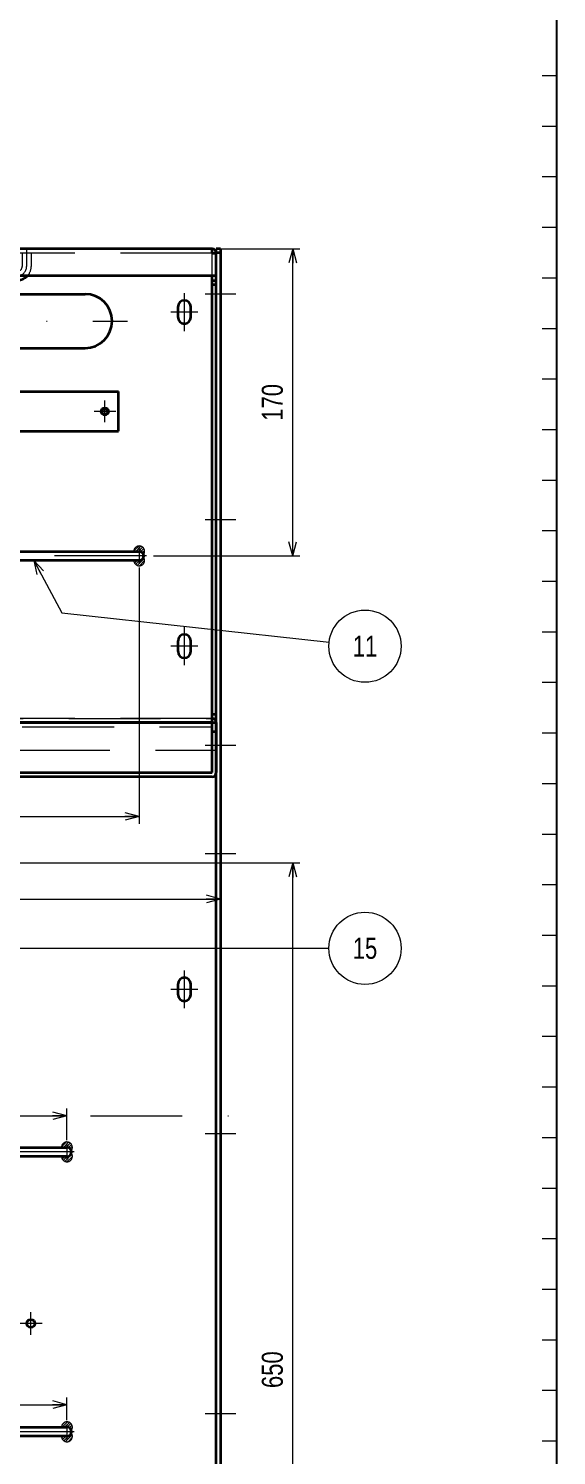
# Model space of a CAD drawing. Header units: millimetres. Extents: x 10 to 832, y 7 to 590.
# Drawn here: x 758.4 to 831.5, y 243 to 440.5 of the extents above; entities that cross this region are included whole.
import ezdxf
from ezdxf.enums import TextEntityAlignment as Align

# ---------------------------------------------------------------- set-up
doc = ezdxf.new("R2010")
doc.units = ezdxf.units.MM
for name, pattern in [('DASHDOT', [25.3, 12.7, -6.3, 0, -6.3]), ('DASHED', [19, 12.7, -6.3]), ('DIVIDE', [31.6, 12.7, -6.3, 0, -6.3, 0, -6.3])]:
    doc.linetypes.add(name, pattern=pattern)
for name, color, linetype in [('GR1_02', 7, 'Continuous'), ('GR1_04', 7, 'Continuous'), ('GR1_05', 7, 'Continuous'), ('GR1_06', 7, 'Continuous'), ('GR1_11', 7, 'Continuous'), ('GR1_15', 7, 'Continuous'), ('GR1_16', 7, 'Continuous'), ('図面枠B6M', 7, 'Continuous')]:
    doc.layers.add(name, color=color, linetype=linetype)
doc.styles.add('HG丸ｺﾞｼｯｸM-PRO', font='')
doc.styles.get('HG丸ｺﾞｼｯｸM-PRO').set_extended_font_data('HG丸ｺﾞｼｯｸM-PRO')
pattern_1 = [(45, (0, 0), (-0.176776695, 0.176776695), [])]

# ---------------------------------------------------------------- blocks, each defined once
blk = doc.blocks.new('BLKF023')
at = {"layer": '図面枠B6M', "color": 2, "linetype": 'Continuous', "lineweight": 25}
blk.add_line((831.5, 584), (831.5, 15), dxfattribs=at)
at = {"layer": '図面枠B6M', "color": 4, "linetype": 'Continuous', "lineweight": 13}
for p, q in [((829.5, 434), (831.5, 434)), ((829.5, 427), (831.5, 427)), ((829.5, 420), (831.5, 420)), ((829.5, 413), (831.5, 413)), ((829.5, 406), (831.5, 406)), ((829.5, 399), (831.5, 399)), ((829.5, 392), (831.5, 392)), ((829.5, 385), (831.5, 385)), ((829.5, 378), (831.5, 378)), ((829.5, 371), (831.5, 371)), ((829.5, 364), (831.5, 364)), ((829.5, 357), (831.5, 357)), ((829.5, 350), (831.5, 350)), ((829.5, 343), (831.5, 343)), ((829.5, 336), (831.5, 336)), ((829.5, 329), (831.5, 329)), ((829.5, 322), (831.5, 322)), ((829.5, 315), (831.5, 315)), ((829.5, 308), (831.5, 308)), ((829.5, 301), (831.5, 301)), ((829.5, 294), (831.5, 294)), ((829.5, 287), (831.5, 287)), ((829.5, 280), (831.5, 280)), ((829.5, 273), (831.5, 273)), ((829.5, 266), (831.5, 266)), ((829.5, 259), (831.5, 259)), ((829.5, 252), (831.5, 252)), ((829.5, 245), (831.5, 245))]:
    blk.add_line(p, q, dxfattribs=at)
blk = doc.blocks.new('BLKF147')
at = {"layer": 'GR1_05', "color": 3, "linetype": 'Continuous', "lineweight": 35}
for p, q in [((700, 337.5), (700, 349.25)), ((700, 349.25), (700.575, 349.25)), ((700.575, 337.5), (700.575, 349.25)), ((783.85, 337.5), (783.85, 344.425)), ((784.425, 344.425), (784.425, 337.5)), ((700.575, 337.5), (783.85, 337.5)), ((783.85, 336.925), (700.575, 336.925))]:
    blk.add_line(p, q, dxfattribs=at)
for centre, start, end in [((700.575, 337.5), 180, 270), ((783.85, 337.5), 270, 0)]:
    blk.add_arc(centre, 0.575, start, end, dxfattribs=at)
blk = doc.blocks.new('BLKF146')
at = {"layer": 'GR1_05', "color": 3, "linetype": 'Continuous', "lineweight": 35}
for p, q in [((700, 348), (700.575, 348)), ((700.575, 344.425), (783.85, 344.425)), ((783.85, 344.425), (784.425, 344.425)), ((783.85, 343.175), (784.425, 343.175))]:
    blk.add_line(p, q, dxfattribs=at)
at = {"layer": 'GR1_05', "color": 4, "linetype": 'DASHED', "lineweight": 13}
blk.add_line((700.575, 343.85), (783.85, 343.85), dxfattribs=at)
at = {"layer": 'GR1_05', "color": 3, "linetype": 'Continuous', "lineweight": 35}
blk.add_blockref('BLKF147', (0, 0), dxfattribs=at)
blk = doc.blocks.new('BLKF171')
at = {"layer": 'GR1_06', "color": 3, "linetype": 'Continuous', "lineweight": 35}
for p, q in [((716.875, 390.25), (716.875, 384.75)), ((716.875, 390.25), (770.875, 390.25)), ((770.875, 384.75), (770.875, 390.25)), ((716.875, 384.75), (770.875, 384.75))]:
    blk.add_line(p, q, dxfattribs=at)
blk = doc.blocks.new('BLKF172')
at = {"layer": 'GR1_06', "color": 3, "linetype": 'Continuous', "lineweight": 35}
for radius in [0.5, 0.4]:
    blk.add_circle((769, 387.5), radius, dxfattribs=at)
blk = doc.blocks.new('BLKF173')
at = {"layer": 'GR1_06', "color": 3, "linetype": 'Continuous', "lineweight": 35}
for radius in [0.5, 0.4]:
    blk.add_circle((718.75, 387.5), radius, dxfattribs=at)
blk = doc.blocks.new('BLKF170')
at = {"layer": 'GR1_06', "color": 4, "linetype": 'DASHDOT', "lineweight": 13}
for p, q in [((720.25, 387.5), (717.25, 387.5)), ((718.75, 386), (718.75, 389)), ((770.5, 387.5), (767.5, 387.5)), ((769, 386), (769, 389))]:
    blk.add_line(p, q, dxfattribs=at)
at = {"layer": 'GR1_06', "color": 3, "linetype": 'Continuous', "lineweight": 35}
for name in ['BLKF171', 'BLKF173', 'BLKF172']:
    blk.add_blockref(name, (0, 0), dxfattribs=at)
blk = doc.blocks.new('BLKF205')
at = {"layer": 'GR1_11', "color": 3, "linetype": 'Continuous', "lineweight": 35}
for p, q in [((715, 246.875), (763.75, 246.875)), ((763.75, 245.625), (715, 245.625))]:
    blk.add_line(p, q, dxfattribs=at)
for centre, start, end in [((715, 246.25), 90, 270), ((763.75, 246.25), 270, 90)]:
    blk.add_arc(centre, 0.625, start, end, dxfattribs=at)
blk = doc.blocks.new('BLKF207')
at = {"layer": 'GR1_11', "color": 3, "linetype": 'Continuous', "lineweight": 35}
for p, q in [((715, 285.625), (763.75, 285.625)), ((763.75, 284.375), (715, 284.375))]:
    blk.add_line(p, q, dxfattribs=at)
for centre, start, end in [((715, 285), 90, 270), ((763.75, 285), 270, 90)]:
    blk.add_arc(centre, 0.625, start, end, dxfattribs=at)
blk = doc.blocks.new('BLKF210')
at = {"layer": 'GR1_11', "color": 4, "linetype": 'DASHED', "lineweight": 13}
for p, q in [((703.8, 407.55), (703.8, 409.43)), ((703.8, 409.43), (705.05, 409.43)), ((705.05, 407.55), (705.05, 409.43)), ((757.55, 409.43), (757.55, 407.55)), ((757.55, 409.43), (758.8, 409.43)), ((758.8, 409.43), (758.8, 407.55)), ((756.92, 406.93), (705.67, 406.93))]:
    blk.add_line(p, q, dxfattribs=at)
at = {"layer": 'GR1_11', "color": 3, "linetype": 'Continuous', "lineweight": 35}
blk.add_line((756.92, 405.68), (705.67, 405.68), dxfattribs=at)
blk = doc.blocks.new('BLKF209')
at = {"layer": 'GR1_11', "color": 4, "linetype": 'DASHDOT', "lineweight": 13}
for p, q in [((704.425, 407.55), (704.425, 409.825)), ((758.175, 409.825), (758.175, 407.55)), ((756.925, 406.3), (705.675, 406.3))]:
    blk.add_line(p, q, dxfattribs=at)
at = {"layer": 'GR1_11', "color": 4, "linetype": 'DASHED', "lineweight": 13}
for centre, radius, start, end in [((705.675, 407.55), 1.875, 180, 223.89455), ((705.675, 407.55), 0.625, 180, 270), ((756.925, 407.55), 0.625, 270, 0), ((756.925, 407.55), 1.875, 316.10545, 0)]:
    blk.add_arc(centre, radius, start, end, dxfattribs=at)
at = {"layer": 'GR1_11', "color": 4, "linetype": 'DASHDOT', "lineweight": 13}
for centre, start, end in [((705.675, 407.55), 180, 270), ((756.925, 407.55), 270, 0)]:
    blk.add_arc(centre, 1.25, start, end, dxfattribs=at)
at = {"layer": 'GR1_11', "color": 3, "linetype": 'Continuous', "lineweight": 35}
for centre, start, end in [((705.675, 407.55), 223.89455, 270), ((756.925, 407.55), 270, 316.10545)]:
    blk.add_arc(centre, 1.875, start, end, dxfattribs=at)
at = {"layer": 'GR1_11', "color": 4, "linetype": 'DASHED', "lineweight": 13}
blk.add_blockref('BLKF210', (0, 0), dxfattribs=at)
blk = doc.blocks.new('BLKF269')
at = {"layer": 'GR1_11', "color": 3, "linetype": 'Continuous', "lineweight": 35}
for p, q in [((725, 368.125), (773.75, 368.125)), ((773.75, 366.875), (725, 366.875))]:
    blk.add_line(p, q, dxfattribs=at)
for centre, start, end in [((725, 367.5), 90, 270), ((773.75, 367.5), 270, 90)]:
    blk.add_arc(centre, 0.625, start, end, dxfattribs=at)
blk = doc.blocks.new('FXTIP_ARROW_E')
at = {"color": 0, "linetype": 'Continuous', "lineweight": -2}
for q in [(-1, 0), (-0.966, 0.259), (-0.966, -0.259)]:
    blk.add_line((0, 0), q, dxfattribs=at)
blk = doc.blocks.new('FXTIP_ARROW_S')
at = {"color": 0, "linetype": 'Continuous', "lineweight": -2}
for q in [(-1, 0), (-0.966, 0.259), (-0.966, -0.259)]:
    blk.add_line((0, 0), q, dxfattribs=at)
blk = doc.blocks.new('BLKF504')
at = {"layer": 'GR1_02', "color": 3, "linetype": 'Continuous', "lineweight": 35}
for p, q in [((785, 410), (784.42, 410)), ((784.42, 162.5), (784.42, 410)), ((785, 410), (785, 162.5))]:
    blk.add_line(p, q, dxfattribs=at)
at = {"layer": 'GR1_02', "color": 4, "linetype": 'DASHED', "lineweight": 13}
blk.add_line((650, 345), (784.42, 345), dxfattribs=at)
blk = doc.blocks.new('BLKF511')
at = {"layer": 'GR1_02', "color": 4, "linetype": 'DASHDOT', "lineweight": 13}
for p, q in [((758.75, 259.69), (758.75, 262.81)), ((760.31, 261.25), (757.19, 261.25))]:
    blk.add_line(p, q, dxfattribs=at)
at = {"layer": 'GR1_02', "color": 3, "linetype": 'Continuous', "lineweight": 35}
blk.add_circle((758.75, 261.25), 0.562, dxfattribs=at)
blk = doc.blocks.new('BLKF526')
at = {"layer": 'GR1_02', "color": 4, "linetype": 'DASHDOT', "lineweight": 13}
for p, q in [((780, 304.875), (780, 310.125)), ((781.875, 307.5), (778.125, 307.5))]:
    blk.add_line(p, q, dxfattribs=at)
at = {"layer": 'GR1_02', "color": 3, "linetype": 'Continuous', "lineweight": 35}
for p, q in [((779.125, 306.75), (779.125, 308.25)), ((780.875, 306.75), (780.875, 308.25))]:
    blk.add_line(p, q, dxfattribs=at)
for centre, start, end in [((780, 308.25), 0, 180), ((780, 306.75), 180, 0)]:
    blk.add_arc(centre, 0.875, start, end, dxfattribs=at)
blk = doc.blocks.new('BLKF502')
at = {"layer": 'GR1_02', "color": 3, "linetype": 'Continuous', "lineweight": 35}
blk.add_line((784.42, 409.5), (785, 409.5), dxfattribs=at)
at = {"layer": 'GR1_02', "color": 4, "linetype": 'DASHDOT', "lineweight": 13}
for p, q in [((787.12, 403.75), (782.87, 403.75)), ((787.12, 372.5), (782.87, 372.5)), ((787.12, 341.25), (782.87, 341.25)), ((787.12, 326.25), (782.87, 326.25)), ((640, 290), (790, 290)), ((787.12, 287.5), (782.87, 287.5)), ((787.12, 248.75), (782.87, 248.75))]:
    blk.add_line(p, q, dxfattribs=at)
at = {"layer": 'GR1_02', "color": 3, "linetype": 'Continuous', "lineweight": 35}
for name in ['BLKF504', 'BLKF526']:
    blk.add_blockref(name, (0, 0), dxfattribs=at)
at = {"layer": 'GR1_02', "color": 4, "linetype": 'DASHDOT', "lineweight": 13}
blk.add_blockref('BLKF511', (0, 0), dxfattribs=at)
blk = doc.blocks.new('BLKF557')
at = {"layer": 'GR1_04', "color": 3, "linetype": 'Continuous', "lineweight": 35}
for p, q in [((747.5, 403.75), (766.25, 403.75)), ((747.5, 396.25), (766.25, 396.25))]:
    blk.add_line(p, q, dxfattribs=at)
for centre, start, end in [((747.5, 400), 90, 270), ((766.25, 400), 270, 90)]:
    blk.add_arc(centre, 3.75, start, end, dxfattribs=at)
blk = doc.blocks.new('BLKF558')
at = {"layer": 'GR1_04', "color": 4, "linetype": 'DASHDOT', "lineweight": 13}
for p, q in [((657.025, 398.625), (657.025, 403.875)), ((658.9, 401.25), (655.15, 401.25))]:
    blk.add_line(p, q, dxfattribs=at)
at = {"layer": 'GR1_04', "color": 3, "linetype": 'Continuous', "lineweight": 35}
for p, q in [((656.15, 400.5), (656.15, 402)), ((657.9, 400.5), (657.9, 402))]:
    blk.add_line(p, q, dxfattribs=at)
for centre, start, end in [((657.025, 402), 0, 180), ((657.025, 400.5), 180, 0)]:
    blk.add_arc(centre, 0.875, start, end, dxfattribs=at)
blk = doc.blocks.new('BLKF559')
at = {"layer": 'GR1_04', "color": 4, "linetype": 'DASHDOT', "lineweight": 13}
for p, q in [((780, 398.625), (780, 403.875)), ((781.875, 401.25), (778.125, 401.25))]:
    blk.add_line(p, q, dxfattribs=at)
at = {"layer": 'GR1_04', "color": 3, "linetype": 'Continuous', "lineweight": 35}
for p, q in [((779.125, 400.5), (779.125, 402)), ((780.875, 400.5), (780.875, 402))]:
    blk.add_line(p, q, dxfattribs=at)
for centre, start, end in [((780, 402), 0, 180), ((780, 400.5), 180, 0)]:
    blk.add_arc(centre, 0.875, start, end, dxfattribs=at)
blk = doc.blocks.new('BLKF560')
at = {"layer": 'GR1_04', "color": 4, "linetype": 'DASHDOT', "lineweight": 13}
for p, q in [((780, 352.375), (780, 357.625)), ((781.875, 355), (778.125, 355))]:
    blk.add_line(p, q, dxfattribs=at)
at = {"layer": 'GR1_04', "color": 3, "linetype": 'Continuous', "lineweight": 35}
for p, q in [((779.125, 354.25), (779.125, 355.75)), ((780.875, 354.25), (780.875, 355.75))]:
    blk.add_line(p, q, dxfattribs=at)
for centre, start, end in [((780, 355.75), 0, 180), ((780, 354.25), 180, 0)]:
    blk.add_arc(centre, 0.875, start, end, dxfattribs=at)
blk = doc.blocks.new('BLKF556')
at = {"layer": 'GR1_04', "color": 4, "linetype": 'DASHED', "lineweight": 13}
for p, q in [((645.575, 405.625), (645.575, 409.425)), ((646.15, 340.625), (646.15, 410)), ((650, 409.425), (646.15, 409.425)), ((783.85, 409.425), (650, 409.425)), ((783.85, 406.25), (783.85, 409.425)), ((646.15, 405.625), (645.575, 405.625)), ((645.575, 345.55), (645.575, 405)), ((646.15, 405), (645.575, 405)), ((646.15, 345.55), (645.575, 345.55)), ((645.575, 344.425), (645.575, 340.625)), ((783.85, 345), (646.15, 345)), ((650, 344.425), (646.15, 344.425)), ((682.5, 344.425), (660, 344.425)), ((700.575, 344.425), (700, 344.425)), ((645.575, 340.625), (650, 340.625)), ((700, 340.625), (784.425, 340.625))]:
    blk.add_line(p, q, dxfattribs=at)
at = {"layer": 'GR1_04', "color": 3, "linetype": 'Continuous', "lineweight": 35}
for p, q in [((783.85, 410), (646.15, 410)), ((650, 406.25), (650, 410)), ((783.85, 409.425), (783.85, 410)), ((783.85, 409.425), (784.425, 409.425)), ((784.425, 405.625), (784.425, 409.425)), ((784.425, 406.25), (650, 406.25)), ((783.85, 340.625), (783.85, 406.25)), ((783.85, 405.625), (784.425, 405.625)), ((784.425, 405), (783.85, 405)), ((784.425, 345.55), (784.425, 405)), ((660, 344.425), (650, 344.425)), ((700, 344.425), (682.5, 344.425)), ((783.85, 344.425), (700.575, 344.425)), ((784.425, 345.55), (783.85, 345.55)), ((784.425, 344.425), (784.425, 340.625)), ((650, 340.625), (700, 340.625))]:
    blk.add_line(p, q, dxfattribs=at)
at = {"layer": 'GR1_04', "color": 4, "linetype": 'DASHDOT', "lineweight": 13}
blk.add_line((741.9306, 400), (772.148, 400), dxfattribs=at)
at = {"layer": 'GR1_04', "color": 4, "linetype": 'DASHED', "lineweight": 13}
for centre in [(665.4375, 387), (677.0625, 387)]:
    blk.add_circle(centre, 0.875, dxfattribs=at)
for centre in [(646.15, 409.425), (646.15, 344.425)]:
    blk.add_arc(centre, 0.575, 90, 180, dxfattribs=at)
at = {"layer": 'GR1_04', "color": 3, "linetype": 'Continuous', "lineweight": 35}
for centre in [(783.85, 409.425), (783.85, 344.425)]:
    blk.add_arc(centre, 0.575, 0, 90, dxfattribs=at)
for name in ['BLKF558', 'BLKF557', 'BLKF559', 'BLKF560']:
    blk.add_blockref(name, (0, 0), dxfattribs=at)

msp = doc.modelspace()

# ---------------------------------------------------------------- hatches: boundary and pattern name
at = {"layer": 'GR1_16', "linetype": 'DIVIDE', "lineweight": 13}
h = msp.add_hatch(dxfattribs=at)
h.set_pattern_fill('_USER', color=4, scale=0.25, angle=45, style=0, pattern_type=0)
h.set_pattern_definition(pattern_1)
edge = h.paths.add_edge_path(flags=0)
edge.add_arc((773.75, 368.12), 0.75, 323.1301, 540)
edge.add_line((773, 368.12), (773.75, 368.12))
edge.add_arc((773.75, 367.5), 0.625, 16.2602, 90, ccw=False)
edge = h.paths.add_edge_path(flags=0)
edge.add_arc((773.75, 366.88), 0.75, -180, 36.8699, ccw=False)
edge.add_line((773, 366.88), (773.75, 366.88))
edge.add_arc((773.75, 367.5), 0.625, 270, 343.7398)
h = msp.add_hatch(dxfattribs=at)
h.set_pattern_fill('_USER', color=4, scale=0.25, angle=45, style=0, pattern_type=0)
h.set_pattern_definition(pattern_1)
edge = h.paths.add_edge_path(flags=0)
edge.add_arc((763.75, 285.62), 0.75, 323.1301, 540)
edge.add_line((763, 285.62), (763.75, 285.62))
edge.add_arc((763.75, 285), 0.625, 16.2602, 90, ccw=False)
edge = h.paths.add_edge_path(flags=0)
edge.add_arc((763.75, 284.38), 0.75, -180, 36.8699, ccw=False)
edge.add_line((763, 284.38), (763.75, 284.38))
edge.add_arc((763.75, 285), 0.625, 270, 343.7398)
h = msp.add_hatch(dxfattribs=at)
h.set_pattern_fill('_USER', color=4, scale=0.25, angle=45, style=0, pattern_type=0)
h.set_pattern_definition(pattern_1)
edge = h.paths.add_edge_path(flags=0)
edge.add_arc((763.75, 246.88), 0.75, 323.1301, 540)
edge.add_line((763, 246.88), (763.75, 246.88))
edge.add_arc((763.75, 246.25), 0.625, 16.2602, 90, ccw=False)
edge = h.paths.add_edge_path(flags=0)
edge.add_arc((763.75, 245.62), 0.75, -180, 36.8699, ccw=False)
edge.add_line((763, 245.62), (763.75, 245.62))
edge.add_arc((763.75, 246.25), 0.625, 270, 343.7398)

# ---------------------------------------------------------------- linework, layer by layer
at = {"layer": 'GR1_11', "color": 4, "linetype": 'DASHDOT', "lineweight": 13}
for p, q in [((774.75, 367.5), (723.94, 367.5)), ((773.75, 368.53), (773.75, 366.41)), ((764.75, 285), (713.94, 285)), ((763.75, 286.03), (763.75, 283.91)), ((763.75, 247.28), (763.75, 245.16)), ((764.75, 246.25), (713.94, 246.25))]:
    msp.add_line(p, q, dxfattribs=at)
at = {"layer": 'GR1_15', "color": 4, "linetype": 'Continuous', "lineweight": 13}
for p, q in [((759.15, 366.88), (763.03, 359.6)), ((763.03, 359.6), (800.03, 355.54)), ((713.03, 313.18), (800, 313.18))]:
    msp.add_line(p, q, dxfattribs=at)
for centre in [(805, 355), (805, 313.18)]:
    msp.add_circle(centre, 5, dxfattribs=at)
at = {"layer": 'GR1_16', "color": 4, "linetype": 'Continuous', "lineweight": 13}
for p, q in [((784.85, 410), (796, 410)), ((795, 367.5), (795, 410)), ((775.75, 367.5), (796, 367.5)), ((773.75, 365.88), (773.75, 330.42)), ((725, 331.42), (773.75, 331.42)), ((718.08, 325), (796, 325)), ((795, 162.5), (795, 325)), ((715, 320), (785, 320)), ((763.75, 286.62), (763.75, 291)), ((715, 290), (763.75, 290)), ((763.75, 247.88), (763.75, 251)), ((715, 250), (763.75, 250))]:
    msp.add_line(p, q, dxfattribs=at)
at = {"layer": 'GR1_16', "color": 4, "linetype": 'DIVIDE', "lineweight": 13}
for centre, start, end in [((773.75, 368.12), 323.1301, 180), ((773.75, 366.88), 180, 36.8699), ((763.75, 285.62), 323.1301, 180), ((763.75, 284.38), 180, 36.8699), ((763.75, 246.88), 323.1301, 180), ((763.75, 245.62), 180, 36.8699)]:
    msp.add_arc(centre, 0.75, start, end, dxfattribs=at)

# ---------------------------------------------------------------- block references
at = {"layer": 'GR1_02', "color": 3, "linetype": 'Continuous', "lineweight": 35}
msp.add_blockref('BLKF502', (0, 0), dxfattribs=at)
at = {"layer": 'GR1_04', "color": 3, "linetype": 'Continuous', "lineweight": 35}
msp.add_blockref('BLKF556', (0, 0), dxfattribs=at)
at = {"layer": 'GR1_05', "color": 3, "linetype": 'Continuous', "lineweight": 35}
msp.add_blockref('BLKF146', (0, 0), dxfattribs=at)
at = {"layer": 'GR1_06', "color": 4, "linetype": 'DASHDOT', "lineweight": 13}
msp.add_blockref('BLKF170', (0, 0), dxfattribs=at)
at = {"layer": 'GR1_11', "color": 4, "linetype": 'DASHED', "lineweight": 13}
msp.add_blockref('BLKF209', (0, 0), dxfattribs=at)
at = {"layer": 'GR1_11', "color": 3, "linetype": 'Continuous', "lineweight": 35}
for name in ['BLKF269', 'BLKF207', 'BLKF205']:
    msp.add_blockref(name, (0, 0), dxfattribs=at)
at = {"layer": 'GR1_15', "color": 4, "linetype": 'Continuous', "lineweight": 13, "xscale": 2, "yscale": 2, "rotation": 118.0605475660976}
msp.add_blockref('FXTIP_ARROW_S', (759.15, 366.88), dxfattribs=at)
at = {"layer": 'GR1_16', "color": 4, "linetype": 'Continuous', "lineweight": 13, "xscale": 2, "yscale": 2}
for name, p, rotation in [('FXTIP_ARROW_E', (795, 410), 90), ('FXTIP_ARROW_S', (795, 367.5), 270), ('FXTIP_ARROW_E', (773.75, 331.42), 360), ('FXTIP_ARROW_E', (795, 325), 90), ('FXTIP_ARROW_E', (785, 320), 360), ('FXTIP_ARROW_E', (763.75, 290), 360), ('FXTIP_ARROW_E', (763.75, 250), 360)]:
    msp.add_blockref(name, p, dxfattribs=dict(at, rotation=rotation))
at = {"layer": '図面枠B6M', "color": 4, "linetype": 'Continuous', "lineweight": 13}
msp.add_blockref('BLKF023', (0, 0), dxfattribs=at)

# ---------------------------------------------------------------- texts
at = {"layer": 'GR1_15', "color": 3, "linetype": 'Continuous', "lineweight": 35, "style": 'HG丸ｺﾞｼｯｸM-PRO', "width": 0.784542}
for s, p in [('11', (805, 355)), ('15', (805, 313.18))]:
    msp.add_text(s, height=2.909, rotation=0, dxfattribs=at).set_placement(p, align=Align.MIDDLE_CENTER)
at = {"layer": 'GR1_16', "color": 3, "linetype": 'Continuous', "lineweight": 35, "style": 'HG丸ｺﾞｼｯｸM-PRO', "width": 0.784542}
for s, p in [('170', (794.5, 388.75)), ('650', (794.5, 254.85))]:
    msp.add_text(s, height=2.909, rotation=90, dxfattribs=at).set_placement(p, align=Align.BOTTOM_CENTER)

doc.saveas('drawing.dxf')
